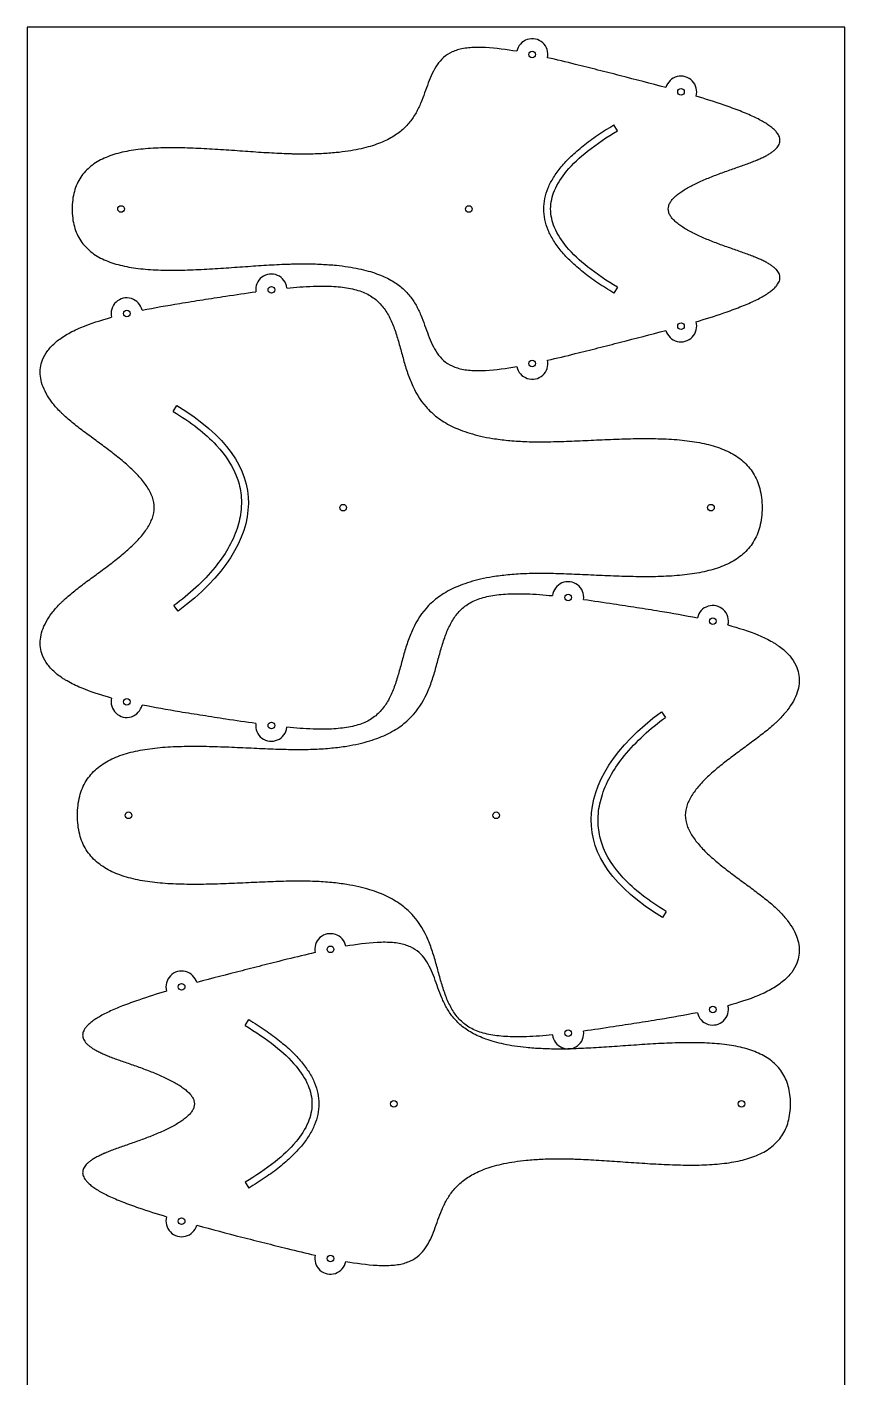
# Model space of a CAD drawing. Header units: inches. Extents: x 132 to 1257, y -131 to 658.
# Drawn here: x 406.9 to 466.9, y 559.1 to 658.2 of the extents above; entities that cross this region are included whole.
import ezdxf

# ---------------------------------------------------------------- set-up
doc = ezdxf.new("R2010")
doc.units = ezdxf.units.IN
doc.header["$MEASUREMENT"] = 0
doc.layers.add('Default', color=7, linetype='Continuous', true_color=0x000000)

msp = doc.modelspace()

# ---------------------------------------------------------------- linework, layer by layer
for p, q in [((450.258, 650.56), (449.997, 650.996)), ((450.258, 639.073), (449.997, 638.638)), ((417.673, 629.967), (417.936, 630.401)), ((418.028, 615.325), (417.727, 615.734)), ((453.478, 607.941), (453.779, 607.532)), ((453.833, 593.3), (453.57, 592.865)), ((422.947, 584.931), (423.208, 585.367)), ((422.947, 573.444), (423.208, 573.009))]:
    msp.add_line(p, q)
for centre in [(444.004, 656.152), (454.917, 653.41), (413.842, 644.817), (439.358, 644.817), (424.869, 638.894), (414.261, 637.148), (454.917, 636.223), (444.004, 633.481), (430.141, 622.914), (457.115, 622.914), (446.637, 616.332), (457.246, 614.586), (414.261, 608.681), (424.869, 606.934), (414.391, 600.352), (441.365, 600.352), (429.201, 590.523), (418.288, 587.781), (457.246, 586.119), (446.637, 584.373), (433.847, 579.188), (459.363, 579.188), (418.288, 570.594), (429.201, 567.852)]:
    msp.add_circle(centre, 0.243)
for centre, start, end in [((444.004, 656.152), 347.80874, 168.62341), ((454.917, 653.41), 343.83887, 164.47369), ((424.869, 638.894), 6.41056, 187.45588), ((414.261, 637.148), 12.22654, 193.47221), ((454.917, 636.223), 195.5263, 16.16203), ((444.004, 633.481), 191.38058, 12.19128), ((446.637, 616.332), 352.54409, 173.58882), ((457.246, 614.586), 346.52187, 167.77331), ((414.261, 608.681), 166.52187, 347.77331), ((424.869, 606.934), 172.54409, 353.58882), ((429.201, 590.523), 11.38058, 192.19128), ((418.288, 587.781), 15.5263, 196.16203), ((457.246, 586.119), 192.22654, 13.47221), ((446.637, 584.373), 186.41056, 7.45588), ((418.288, 570.594), 163.83887, 344.47369), ((429.201, 567.852), 167.80874, 348.62341)]:
    msp.add_arc(centre, 1.15, start, end)
for points, knots in [([(442.877, 656.379), (442.106, 656.497), (441.349, 656.61), (440.386, 656.661), (440.188, 656.667), (439.81, 656.665), (439.627, 656.659), (439.281, 656.631), (439.115, 656.611), (438.803, 656.556), (438.657, 656.522), (438.381, 656.437), (438.253, 656.388), (437.899, 656.223), (437.692, 656.087), (437.322, 655.76), (437.168, 655.58), (436.893, 655.184), (436.776, 654.97), (436.564, 654.526), (436.469, 654.291), (436.29, 653.817), (436.202, 653.569), (436.024, 653.081), (435.931, 652.835), (435.777, 652.47), (435.722, 652.349), (435.607, 652.109), (435.546, 651.991), (435.347, 651.637), (435.198, 651.411), (434.845, 650.971), (434.645, 650.766), (434.304, 650.476), (434.18, 650.382), (433.914, 650.198), (433.773, 650.11), (433.468, 649.939), (433.307, 649.858), (432.961, 649.702), (432.778, 649.629), (432.388, 649.489), (432.181, 649.424), (431.742, 649.301), (431.51, 649.246), (431.018, 649.142), (430.76, 649.096), (430.212, 649.013), (429.924, 648.977), (429.273, 648.912), (428.91, 648.886), (428.143, 648.849), (427.738, 648.839), (427.115, 648.837), (426.896, 648.839), (426.621, 648.843), (426.564, 648.845), (426.45, 648.847), (426.393, 648.849), (426.22, 648.853), (426.103, 648.857), (425.746, 648.87), (425.506, 648.881), (425.016, 648.905), (424.767, 648.919), (423.999, 648.966), (423.479, 649.001), (422.424, 649.075), (421.888, 649.113), (420.811, 649.185), (420.266, 649.219), (419.192, 649.271), (418.653, 649.292), (417.604, 649.308), (417.082, 649.306), (416.319, 649.277), (416.071, 649.263), (415.584, 649.226), (415.345, 649.203), (414.877, 649.146), (414.649, 649.113), (414.204, 649.033), (413.987, 648.988), (413.568, 648.883), (413.364, 648.824), (412.974, 648.692), (412.785, 648.619), (412.255, 648.38), (411.925, 648.188), (411.341, 647.721), (411.092, 647.456), (410.784, 646.994), (410.694, 646.831), (410.536, 646.483), (410.47, 646.299), (410.362, 645.91), (410.322, 645.704), (410.266, 645.271), (410.253, 645.044), (410.253, 644.817), (410.253, 644.59), (410.266, 644.362), (410.322, 643.929), (410.362, 643.724), (410.47, 643.334), (410.536, 643.15), (410.694, 642.802), (410.785, 642.639), (411.092, 642.178), (411.341, 641.913), (411.926, 641.446), (412.256, 641.254), (412.786, 641.014), (412.974, 640.941), (413.365, 640.809), (413.569, 640.75), (413.988, 640.646), (414.205, 640.6), (414.65, 640.521), (414.879, 640.487), (415.347, 640.43), (415.585, 640.407), (416.073, 640.371), (416.321, 640.357), (417.084, 640.328), (417.606, 640.325), (418.655, 640.342), (419.194, 640.362), (420.268, 640.415), (420.814, 640.449), (421.89, 640.521), (422.427, 640.559), (423.481, 640.633), (424.002, 640.668), (424.77, 640.715), (425.019, 640.729), (425.509, 640.753), (425.749, 640.764), (426.106, 640.777), (426.222, 640.78), (426.396, 640.785), (426.453, 640.787), (426.567, 640.789), (426.623, 640.79), (426.899, 640.795), (427.117, 640.797), (427.741, 640.795), (428.146, 640.785), (428.913, 640.747), (429.276, 640.721), (429.926, 640.656), (430.214, 640.621), (430.761, 640.538), (431.02, 640.491), (431.512, 640.388), (431.743, 640.332), (432.182, 640.209), (432.389, 640.145), (432.779, 640.005), (432.962, 639.932), (433.308, 639.776), (433.469, 639.695), (433.773, 639.524), (433.915, 639.436), (434.181, 639.251), (434.305, 639.157), (434.645, 638.868), (434.845, 638.662), (435.198, 638.222), (435.347, 637.997), (435.546, 637.643), (435.607, 637.524), (435.722, 637.285), (435.777, 637.164), (435.931, 636.799), (436.024, 636.553), (436.202, 636.065), (436.29, 635.817), (436.469, 635.344), (436.564, 635.108), (436.776, 634.664), (436.893, 634.451), (437.167, 634.054), (437.322, 633.874), (437.691, 633.547), (437.899, 633.412), (438.252, 633.246), (438.38, 633.197), (438.656, 633.112), (438.802, 633.078), (439.114, 633.023), (439.279, 633.003), (439.625, 632.975), (439.808, 632.969), (440.186, 632.967), (440.384, 632.972), (441.347, 633.024), (442.105, 633.137), (442.877, 633.255)], [21.337342, 21.337342, 21.337342, 21.337342, 25.86095, 25.86095, 27.024377, 27.024377, 28.094974, 28.094974, 29.071677, 29.071677, 29.962213, 29.962213, 30.77301, 30.77301, 32.260053, 32.260053, 33.67371, 33.67371, 35.104563, 35.104563, 36.584308, 36.584308, 38.101893, 38.101893, 39.660469, 39.660469, 40.445242, 40.445242, 41.234722, 41.234722, 42.850267, 42.850267, 44.567839, 44.567839, 45.49247, 45.49247, 46.482904, 46.482904, 47.555118, 47.555118, 48.725326, 48.725326, 50.009599, 50.009599, 51.423651, 51.423651, 52.982756, 52.982756, 54.701765, 54.701765, 56.853028, 56.853028, 59.247783, 59.247783, 60.543482, 60.543482, 60.877972, 60.877972, 61.21672, 61.21672, 61.9065, 61.9065, 63.331446, 63.331446, 64.809526, 64.809526, 67.885859, 67.885859, 71.069526, 71.069526, 74.272082, 74.272082, 77.43257, 77.43257, 80.482127, 80.482127, 81.952401, 81.952401, 83.373619, 83.373619, 84.740774, 84.740774, 86.047994, 86.047994, 87.296706, 87.296706, 88.48906, 88.48906, 90.733312, 90.733312, 92.896068, 92.896068, 93.993834, 93.993834, 95.14388, 95.14388, 96.374531, 96.374531, 97.712362, 97.712362, 97.712362, 99.050467, 99.050467, 100.281358, 100.281358, 101.431623, 101.431623, 102.529603, 102.529603, 104.692825, 104.692825, 106.937636, 106.937636, 108.130316, 108.130316, 109.379379, 109.379379, 110.686972, 110.686972, 112.054519, 112.054519, 113.47614, 113.47614, 114.946824, 114.946824, 117.997195, 117.997195, 121.158457, 121.158457, 124.361708, 124.361708, 127.545952, 127.545952, 130.622693, 130.622693, 132.10091, 132.10091, 133.525942, 133.525942, 134.215743, 134.215743, 134.554496, 134.554496, 134.888989, 134.888989, 136.184688, 136.184688, 138.579402, 138.579402, 140.730583, 140.730583, 142.448899, 142.448899, 144.007406, 144.007406, 145.420946, 145.420946, 146.704787, 146.704787, 147.874633, 147.874633, 148.946548, 148.946548, 149.936736, 149.936736, 150.861164, 150.861164, 152.578417, 152.578417, 154.193708, 154.193708, 154.983071, 154.983071, 155.76773, 155.76773, 157.32608, 157.32608, 158.843463, 158.843463, 160.323025, 160.323025, 161.753704, 161.753704, 163.167132, 163.167132, 164.653774, 164.653774, 165.464259, 165.464259, 166.354393, 166.354393, 167.330644, 167.330644, 168.400752, 168.400752, 169.563666, 169.563666, 174.092066, 174.092066, 174.092066, 174.092066]), ([(453.809, 653.718), (452.706, 654.019), (451.599, 654.304), (450.213, 654.657), (449.935, 654.728), (449.38, 654.869), (449.102, 654.939), (448.273, 655.149), (447.722, 655.288), (446.491, 655.592), (445.806, 655.756), (445.127, 655.91)], [-0.823595, -0.823595, -0.823595, -0.823595, 5.925481, 5.925481, 7.617573, 7.617573, 9.309877, 9.309877, 12.665867, 12.665867, 16.79159, 16.79159, 16.79159, 16.79159]), ([(456.021, 636.543), (456.707, 636.751), (457.39, 636.965), (458.271, 637.268), (458.474, 637.34), (458.866, 637.484), (459.055, 637.556), (459.42, 637.699), (459.594, 637.77), (459.928, 637.912), (460.087, 637.983), (460.388, 638.125), (460.531, 638.195), (460.797, 638.336), (460.922, 638.406), (461.153, 638.545), (461.26, 638.615), (461.456, 638.753), (461.546, 638.821), (461.706, 638.957), (461.779, 639.025), (461.904, 639.159), (461.959, 639.225), (462.041, 639.346), (462.073, 639.4), (462.123, 639.507), (462.142, 639.559), (462.182, 639.716), (462.185, 639.819), (462.153, 639.976), (462.136, 640.026), (462.091, 640.128), (462.062, 640.178), (461.994, 640.278), (461.953, 640.327), (461.862, 640.426), (461.809, 640.475), (461.694, 640.572), (461.63, 640.621), (461.491, 640.718), (461.415, 640.766), (461.253, 640.863), (461.165, 640.911), (460.979, 641.007), (460.88, 641.055), (460.727, 641.126), (460.673, 641.15), (460.591, 641.185), (460.563, 641.197), (460.506, 641.221), (460.477, 641.233), (460.327, 641.295), (460.205, 641.343), (459.952, 641.44), (459.82, 641.488), (459.55, 641.586), (459.411, 641.636), (459.127, 641.736), (458.982, 641.787), (458.688, 641.89), (458.54, 641.943), (458.088, 642.103), (457.786, 642.212), (457.188, 642.44), (456.889, 642.558), (456.455, 642.744), (456.314, 642.807), (456.039, 642.934), (455.905, 642.999), (455.646, 643.131), (455.52, 643.198), (455.281, 643.334), (455.166, 643.403), (454.95, 643.543), (454.847, 643.614), (454.658, 643.758), (454.569, 643.831), (454.411, 643.977), (454.338, 644.052), (454.214, 644.202), (454.159, 644.277), (454.072, 644.43), (454.037, 644.506), (453.991, 644.662), (453.979, 644.738), (453.979, 644.895), (453.991, 644.972), (454.037, 645.127), (454.072, 645.204), (454.159, 645.356), (454.213, 645.432), (454.338, 645.582), (454.411, 645.656), (454.569, 645.803), (454.658, 645.876), (454.847, 646.019), (454.949, 646.09), (455.165, 646.23), (455.28, 646.299), (455.52, 646.436), (455.645, 646.502), (455.904, 646.634), (456.038, 646.699), (456.313, 646.827), (456.454, 646.889), (456.888, 647.075), (457.186, 647.194), (457.784, 647.421), (458.086, 647.53), (458.538, 647.691), (458.686, 647.743), (458.98, 647.846), (459.125, 647.897), (459.409, 647.997), (459.548, 648.047), (459.818, 648.145), (459.95, 648.193), (460.203, 648.29), (460.325, 648.338), (460.475, 648.399), (460.504, 648.411), (460.547, 648.43), (460.561, 648.436), (460.589, 648.448), (460.603, 648.454), (460.671, 648.483), (460.725, 648.507), (460.878, 648.578), (460.977, 648.625), (461.164, 648.722), (461.251, 648.77), (461.414, 648.866), (461.489, 648.914), (461.628, 649.012), (461.692, 649.06), (461.808, 649.158), (461.86, 649.207), (461.952, 649.306), (461.993, 649.355), (462.062, 649.455), (462.091, 649.505), (462.136, 649.606), (462.152, 649.657), (462.185, 649.813), (462.182, 649.916), (462.143, 650.073), (462.123, 650.126), (462.074, 650.232), (462.042, 650.286), (461.96, 650.407), (461.905, 650.474), (461.78, 650.608), (461.708, 650.675), (461.548, 650.811), (461.458, 650.88), (461.263, 651.017), (461.155, 651.087), (460.925, 651.226), (460.8, 651.296), (460.534, 651.437), (460.392, 651.508), (460.091, 651.649), (459.932, 651.72), (459.598, 651.862), (459.423, 651.934), (459.059, 652.077), (458.87, 652.148), (458.478, 652.292), (458.275, 652.364), (457.393, 652.668), (456.709, 652.883), (456.021, 653.09)], [-72.816026, -72.816026, -72.816026, -72.816026, -68.589873, -68.589873, -67.318559, -67.318559, -66.122832, -66.122832, -65.008373, -65.008373, -63.980459, -63.980459, -63.043719, -63.043719, -62.201904, -62.201904, -61.451838, -61.451838, -60.790377, -60.790377, -60.212575, -60.212575, -59.710607, -59.710607, -59.34825, -59.34825, -59.018837, -59.018837, -58.399227, -58.399227, -58.086655, -58.086655, -57.74977, -57.74977, -57.37673, -57.37673, -56.958624, -56.958624, -56.489084, -56.489084, -55.962098, -55.962098, -55.376278, -55.376278, -54.729328, -54.729328, -54.382478, -54.382478, -54.203118, -54.203118, -54.019795, -54.019795, -53.249094, -53.249094, -52.425275, -52.425275, -51.557418, -51.557418, -50.654943, -50.654943, -49.727457, -49.727457, -47.836157, -47.836157, -45.968244, -45.968244, -45.060568, -45.060568, -44.184895, -44.184895, -43.349856, -43.349856, -42.56342, -42.56342, -41.835174, -41.835174, -41.168427, -41.168427, -40.565886, -40.565886, -40.025571, -40.025571, -39.537699, -39.537699, -39.081218, -39.081218, -38.624883, -38.624883, -38.137186, -38.137186, -37.597086, -37.597086, -36.994805, -36.994805, -36.328357, -36.328357, -35.600442, -35.600442, -34.814361, -34.814361, -33.979691, -33.979691, -33.104393, -33.104393, -32.197087, -32.197087, -30.329859, -30.329859, -28.439111, -28.439111, -27.511829, -27.511829, -26.609496, -26.609496, -25.741712, -25.741712, -24.91789, -24.91789, -24.147102, -24.147102, -23.963744, -23.963744, -23.873548, -23.873548, -23.784347, -23.784347, -23.437413, -23.437413, -22.790272, -22.790272, -22.204236, -22.204236, -21.677015, -21.677015, -21.207228, -21.207228, -20.788883, -20.788883, -20.415634, -20.415634, -20.078601, -20.078601, -19.765978, -19.765978, -19.146676, -19.146676, -18.817645, -18.817645, -18.4558, -18.4558, -17.954371, -17.954371, -17.377174, -17.377174, -16.71635, -16.71635, -15.966935, -15.966935, -15.125773, -15.125773, -14.18967, -14.18967, -13.162347, -13.162347, -12.048425, -12.048425, -10.853183, -10.853183, -9.582298, -9.582298, -5.347406, -5.347406, -5.347406, -5.347406]), ([(450.258, 639.073), (449.496, 639.531), (448.164, 640.42), (446.57, 641.886), (445.591, 643.336), (445.248, 644.817), (445.591, 646.298), (446.57, 647.748), (448.164, 649.214), (449.496, 650.103), (450.258, 650.56)], [0, 0, 0, 0, 1.049184, 1.888498, 2.547012, 3.094922, 3.642833, 4.301347, 5.14066, 6.189845, 6.189845, 6.189845, 6.189845]), ([(426.011, 639.022), (426.65, 639.083), (427.287, 639.133), (428.159, 639.161), (428.391, 639.165), (428.845, 639.163), (429.066, 639.158), (429.503, 639.136), (429.72, 639.12), (430.137, 639.075), (430.339, 639.047), (430.726, 638.977), (430.912, 638.935), (431.265, 638.837), (431.434, 638.782), (431.753, 638.654), (431.901, 638.584), (432.183, 638.424), (432.314, 638.337), (432.68, 638.055), (432.891, 637.84), (433.263, 637.357), (433.421, 637.094), (433.698, 636.538), (433.818, 636.241), (434.033, 635.633), (434.13, 635.313), (434.313, 634.672), (434.403, 634.339), (434.584, 633.682), (434.679, 633.352), (434.836, 632.862), (434.892, 632.7), (435.009, 632.378), (435.072, 632.219), (435.412, 631.42), (435.753, 630.831), (436.462, 630.025), (436.733, 629.774), (437.188, 629.427), (437.353, 629.315), (437.705, 629.097), (437.892, 628.994), (438.29, 628.796), (438.502, 628.704), (438.949, 628.528), (439.186, 628.446), (439.687, 628.294), (439.952, 628.224), (440.51, 628.097), (440.804, 628.04), (441.467, 627.933), (441.838, 627.886), (442.62, 627.809), (443.033, 627.782), (443.669, 627.755), (443.892, 627.749), (444.173, 627.745), (444.231, 627.744), (444.347, 627.743), (444.405, 627.742), (444.582, 627.741), (444.701, 627.742), (445.065, 627.744), (445.31, 627.748), (445.809, 627.759), (446.064, 627.767), (446.579, 627.785), (446.841, 627.795), (447.37, 627.817), (447.638, 627.829), (448.453, 627.866), (449, 627.892), (450.099, 627.938), (450.652, 627.958), (451.749, 627.982), (452.298, 627.987), (453.369, 627.972), (453.9, 627.953), (454.678, 627.896), (454.931, 627.874), (455.428, 627.818), (455.671, 627.785), (456.148, 627.709), (456.381, 627.665), (456.835, 627.565), (457.056, 627.509), (457.484, 627.383), (457.691, 627.313), (458.09, 627.158), (458.282, 627.073), (458.825, 626.798), (459.16, 626.582), (459.757, 626.063), (460.01, 625.771), (460.322, 625.269), (460.414, 625.092), (460.575, 624.714), (460.642, 624.515), (460.753, 624.093), (460.794, 623.871), (460.85, 623.404), (460.863, 623.159), (460.863, 622.914), (460.863, 622.669), (460.85, 622.424), (460.794, 621.957), (460.753, 621.735), (460.642, 621.313), (460.575, 621.114), (460.414, 620.736), (460.322, 620.559), (460.009, 620.057), (459.756, 619.765), (459.16, 619.246), (458.824, 619.03), (458.282, 618.755), (458.089, 618.67), (457.691, 618.515), (457.483, 618.445), (457.055, 618.319), (456.834, 618.263), (456.38, 618.163), (456.147, 618.119), (455.67, 618.043), (455.426, 618.01), (454.929, 617.954), (454.677, 617.932), (453.898, 617.875), (453.367, 617.856), (452.296, 617.841), (451.747, 617.846), (450.649, 617.871), (450.097, 617.891), (448.997, 617.936), (448.45, 617.962), (447.635, 617.999), (447.368, 618.011), (446.838, 618.034), (446.577, 618.044), (446.061, 618.062), (445.807, 618.069), (445.307, 618.081), (445.062, 618.084), (444.698, 618.087), (444.579, 618.087), (444.402, 618.086), (444.344, 618.086), (444.228, 618.084), (444.17, 618.084), (443.89, 618.079), (443.666, 618.073), (443.03, 618.046), (442.617, 618.019), (441.835, 617.942), (441.464, 617.895), (440.802, 617.787), (440.508, 617.731), (439.95, 617.603), (439.685, 617.534), (439.185, 617.381), (438.948, 617.3), (438.5, 617.124), (438.289, 617.031), (437.891, 616.834), (437.705, 616.731), (437.352, 616.513), (437.188, 616.4), (436.732, 616.053), (436.462, 615.803), (435.752, 614.997), (435.411, 614.408), (435.071, 613.61), (435.009, 613.451), (434.892, 613.129), (434.836, 612.966), (434.679, 612.476), (434.584, 612.146), (434.403, 611.49), (434.313, 611.157), (434.13, 610.516), (434.033, 610.196), (433.818, 609.588), (433.699, 609.291), (433.421, 608.735), (433.264, 608.472), (432.892, 607.989), (432.681, 607.774), (432.315, 607.492), (432.184, 607.405), (431.903, 607.245), (431.754, 607.175), (431.436, 607.047), (431.267, 606.991), (430.914, 606.893), (430.728, 606.852), (430.341, 606.782), (430.139, 606.753), (429.722, 606.708), (429.506, 606.692), (429.069, 606.67), (428.848, 606.665), (428.394, 606.663), (428.162, 606.667), (427.29, 606.695), (426.651, 606.745), (426.011, 606.806)], [20.470084, 20.470084, 20.470084, 20.470084, 23.875008, 23.875008, 25.112976, 25.112976, 26.290649, 26.290649, 27.442927, 27.442927, 28.523872, 28.523872, 29.533369, 29.533369, 30.474449, 30.474449, 31.359844, 31.359844, 32.195861, 32.195861, 33.816384, 33.816384, 35.443695, 35.443695, 37.134021, 37.134021, 38.893504, 38.893504, 40.698082, 40.698082, 42.534906, 42.534906, 43.452073, 43.452073, 44.366451, 44.366451, 48.090627, 48.090627, 50.066093, 50.066093, 51.129469, 51.129469, 52.265869, 52.265869, 53.489951, 53.489951, 54.819638, 54.819638, 56.271103, 56.271103, 57.860073, 57.860073, 59.840212, 59.840212, 62.036698, 62.036698, 63.223333, 63.223333, 63.529501, 63.529501, 63.839511, 63.839511, 64.470639, 64.470639, 65.774014, 65.774014, 67.125597, 67.125597, 68.517367, 68.517367, 69.941134, 69.941134, 72.851485, 72.851485, 75.790446, 75.790446, 78.682954, 78.682954, 81.477479, 81.477479, 82.826869, 82.826869, 84.133532, 84.133532, 85.393432, 85.393432, 86.601896, 86.601896, 87.760868, 87.760868, 88.873064, 88.873064, 90.98766, 90.98766, 93.053425, 93.053425, 94.111386, 94.111386, 95.223549, 95.223549, 96.415698, 96.415698, 97.712362, 97.712362, 97.712362, 99.008942, 99.008942, 100.201003, 100.201003, 101.313076, 101.313076, 102.370956, 102.370956, 104.436599, 104.436599, 106.551137, 106.551137, 107.663329, 107.663329, 108.822307, 108.822307, 110.030783, 110.030783, 111.290698, 111.290698, 112.597374, 112.597374, 113.946772, 113.946772, 116.741282, 116.741282, 119.633716, 119.633716, 122.57252, 122.57252, 125.482613, 125.482613, 126.906206, 126.906206, 128.297771, 128.297771, 129.649118, 129.649118, 130.95222, 130.95222, 131.583198, 131.583198, 131.893131, 131.893131, 132.199218, 132.199218, 133.385538, 133.385538, 135.581408, 135.581408, 137.560957, 137.560957, 139.148884, 139.148884, 140.599431, 140.599431, 141.928313, 141.928313, 143.151691, 143.151691, 144.287472, 144.287472, 145.350301, 145.350301, 147.324835, 147.324835, 151.04739, 151.04739, 151.961384, 151.961384, 152.878166, 152.878166, 154.714221, 154.714221, 156.518068, 156.518068, 158.276856, 158.276856, 159.966539, 159.966539, 161.593214, 161.593214, 163.213001, 163.213001, 164.048567, 164.048567, 164.933463, 164.933463, 165.873934, 165.873934, 166.882762, 166.882762, 167.962988, 167.962988, 169.114509, 169.114509, 170.291528, 170.291528, 171.528833, 171.528833, 174.938648, 174.938648, 174.938648, 174.938648]), ([(415.384, 637.391), (416.302, 637.577), (417.223, 637.739), (418.708, 637.984), (419.27, 638.072), (420.115, 638.204), (420.398, 638.247), (420.965, 638.334), (421.248, 638.378), (422.263, 638.533), (422.996, 638.643), (423.729, 638.745)], [274.979418, 274.979418, 274.979418, 274.979418, 279.962579, 279.962579, 282.991769, 282.991769, 284.518154, 284.518154, 286.044737, 286.044737, 289.987569, 289.987569, 289.987569, 289.987569]), ([(413.143, 608.948), (412.375, 609.171), (411.628, 609.401), (410.726, 609.779), (410.547, 609.858), (410.207, 610.024), (410.044, 610.11), (409.81, 610.245), (409.735, 610.29), (409.626, 610.359), (409.59, 610.382), (409.52, 610.428), (409.485, 610.452), (409.32, 610.566), (409.192, 610.663), (408.956, 610.863), (408.847, 610.966), (408.647, 611.176), (408.556, 611.283), (408.315, 611.604), (408.184, 611.831), (407.938, 612.458), (407.886, 612.859), (407.951, 613.482), (407.998, 613.691), (408.138, 614.116), (408.234, 614.329), (408.47, 614.76), (408.614, 614.977), (408.856, 615.294), (408.945, 615.403), (409.134, 615.622), (409.235, 615.731), (409.394, 615.892), (409.449, 615.947), (409.533, 616.028), (409.561, 616.056), (409.619, 616.111), (409.648, 616.138), (409.8, 616.277), (409.924, 616.386), (410.183, 616.605), (410.317, 616.715), (410.593, 616.935), (410.735, 617.045), (411.025, 617.266), (411.172, 617.377), (411.472, 617.6), (411.624, 617.712), (412.084, 618.051), (412.393, 618.277), (413.004, 618.734), (413.309, 618.967), (413.891, 619.434), (414.175, 619.673), (414.576, 620.038), (414.704, 620.159), (414.949, 620.403), (415.066, 620.525), (415.287, 620.771), (415.391, 620.894), (415.584, 621.143), (415.674, 621.268), (415.837, 621.518), (415.91, 621.644), (416.037, 621.896), (416.093, 622.022), (416.224, 622.398), (416.275, 622.653), (416.275, 623.176), (416.224, 623.431), (416.093, 623.806), (416.038, 623.932), (415.91, 624.184), (415.837, 624.31), (415.675, 624.56), (415.585, 624.685), (415.391, 624.933), (415.287, 625.056), (415.066, 625.303), (414.95, 625.425), (414.705, 625.668), (414.577, 625.789), (414.176, 626.154), (413.892, 626.393), (413.31, 626.86), (413.005, 627.093), (412.395, 627.55), (412.086, 627.776), (411.626, 628.115), (411.474, 628.227), (411.175, 628.45), (411.027, 628.56), (410.737, 628.782), (410.595, 628.892), (410.319, 629.112), (410.185, 629.221), (409.927, 629.44), (409.802, 629.549), (409.651, 629.688), (409.621, 629.716), (409.563, 629.77), (409.535, 629.798), (409.451, 629.879), (409.396, 629.934), (409.237, 630.096), (409.136, 630.205), (408.946, 630.423), (408.857, 630.532), (408.615, 630.849), (408.471, 631.066), (408.235, 631.497), (408.139, 631.71), (407.999, 632.135), (407.951, 632.344), (407.886, 632.967), (407.938, 633.367), (408.183, 633.995), (408.313, 634.221), (408.554, 634.543), (408.645, 634.65), (408.845, 634.86), (408.954, 634.963), (409.189, 635.163), (409.317, 635.26), (409.589, 635.449), (409.733, 635.539), (410.041, 635.716), (410.203, 635.802), (410.544, 635.968), (410.722, 636.048), (411.625, 636.427), (412.374, 636.657), (413.143, 636.88)], [198.121418, 198.121418, 198.121418, 198.121418, 202.286727, 202.286727, 203.327809, 203.327809, 204.302111, 204.302111, 204.765866, 204.765866, 204.991718, 204.991718, 205.213663, 205.213663, 206.063558, 206.063558, 206.858351, 206.858351, 207.605351, 207.605351, 208.99399, 208.99399, 211.179676, 211.179676, 212.31818, 212.31818, 213.55816, 213.55816, 214.935147, 214.935147, 215.68524, 215.68524, 216.478522, 216.478522, 216.89182, 216.89182, 217.102761, 217.102761, 217.316598, 217.316598, 218.199979, 218.199979, 219.12368, 219.12368, 220.081668, 220.081668, 221.067187, 221.067187, 222.073012, 222.073012, 224.115392, 224.115392, 226.140432, 226.140432, 228.093761, 228.093761, 229.031971, 229.031971, 229.933902, 229.933902, 230.795226, 230.795226, 231.61095, 231.61095, 232.383043, 232.383043, 233.114848, 233.114848, 234.498228, 234.498228, 235.881156, 235.881156, 236.612701, 236.612701, 237.384503, 237.384503, 238.199907, 238.199907, 239.060885, 239.060885, 239.962451, 239.962451, 240.900284, 240.900284, 242.852861, 242.852861, 244.877191, 244.877191, 246.918965, 246.918965, 247.924546, 247.924546, 248.909868, 248.909868, 249.867711, 249.867711, 250.791322, 250.791322, 251.674671, 251.674671, 251.888509, 251.888509, 252.099453, 252.099453, 252.512761, 252.512761, 253.306074, 253.306074, 254.056209, 254.056209, 255.4333, 255.4333, 256.673355, 256.673355, 257.811834, 257.811834, 259.996799, 259.996799, 261.385103, 261.385103, 262.13182, 262.13182, 262.92628, 262.92628, 263.7758, 263.7758, 264.688224, 264.688224, 265.66237, 265.66237, 266.703334, 266.703334, 270.876937, 270.876937, 270.876937, 270.876937]), ([(445.127, 633.724), (445.805, 633.877), (446.488, 634.041), (447.717, 634.345), (448.269, 634.483), (449.097, 634.693), (449.375, 634.764), (449.931, 634.905), (450.209, 634.975), (451.596, 635.329), (452.704, 635.615), (453.809, 635.916)], [178.638265, 178.638265, 178.638265, 178.638265, 182.755607, 182.755607, 186.111239, 186.111239, 187.803421, 187.803421, 189.49543, 189.49543, 196.254512, 196.254512, 196.254512, 196.254512]), ([(417.673, 629.967), (418.291, 629.592), (419.405, 628.839), (421.155, 627.283), (422.344, 625.538), (422.689, 623.804), (422.669, 622.597), (422.264, 620.761), (420.702, 618.212), (418.84, 616.555), (417.727, 615.734)], [0, 0, 0, 0, 0.852762, 1.582994, 2.767677, 3.290581, 3.641141, 4.195884, 5.485909, 7.119312, 7.119312, 7.119312, 7.119312]), ([(445.495, 584.244), (444.856, 584.183), (444.219, 584.134), (443.347, 584.105), (443.115, 584.101), (442.661, 584.103), (442.44, 584.108), (442.003, 584.13), (441.786, 584.146), (441.369, 584.191), (441.167, 584.219), (440.781, 584.29), (440.594, 584.331), (440.241, 584.429), (440.072, 584.485), (439.753, 584.612), (439.605, 584.683), (439.323, 584.843), (439.192, 584.929), (438.826, 585.211), (438.615, 585.427), (438.243, 585.91), (438.085, 586.172), (437.808, 586.728), (437.688, 587.025), (437.473, 587.634), (437.376, 587.954), (437.193, 588.595), (437.104, 588.928), (436.922, 589.584), (436.828, 589.914), (436.67, 590.405), (436.615, 590.567), (436.497, 590.889), (436.435, 591.048), (436.095, 591.846), (435.754, 592.435), (435.044, 593.242), (434.773, 593.492), (434.318, 593.839), (434.153, 593.952), (433.801, 594.17), (433.614, 594.272), (433.216, 594.47), (433.005, 594.563), (432.557, 594.739), (432.32, 594.82), (431.819, 594.973), (431.554, 595.042), (430.996, 595.17), (430.702, 595.226), (430.039, 595.334), (429.668, 595.381), (428.886, 595.457), (428.473, 595.485), (427.837, 595.511), (427.614, 595.517), (427.333, 595.522), (427.275, 595.523), (427.159, 595.524), (427.101, 595.524), (426.924, 595.525), (426.805, 595.525), (426.441, 595.523), (426.196, 595.519), (425.697, 595.507), (425.443, 595.5), (424.927, 595.482), (424.665, 595.472), (424.136, 595.449), (423.868, 595.437), (423.054, 595.4), (422.507, 595.374), (421.407, 595.329), (420.854, 595.309), (419.757, 595.284), (419.208, 595.279), (418.138, 595.294), (417.606, 595.314), (416.828, 595.37), (416.575, 595.393), (416.078, 595.448), (415.835, 595.481), (415.358, 595.558), (415.125, 595.601), (414.671, 595.702), (414.45, 595.758), (414.022, 595.884), (413.815, 595.954), (413.416, 596.109), (413.224, 596.193), (412.681, 596.468), (412.346, 596.685), (411.749, 597.203), (411.497, 597.496), (411.184, 597.997), (411.092, 598.175), (410.931, 598.552), (410.864, 598.752), (410.753, 599.173), (410.713, 599.395), (410.656, 599.862), (410.643, 600.107), (410.643, 600.352), (410.643, 600.597), (410.656, 600.843), (410.713, 601.31), (410.753, 601.532), (410.864, 601.953), (410.931, 602.152), (411.092, 602.53), (411.184, 602.708), (411.497, 603.209), (411.75, 603.502), (412.346, 604.02), (412.682, 604.237), (413.224, 604.512), (413.417, 604.596), (413.816, 604.751), (414.023, 604.821), (414.451, 604.947), (414.672, 605.003), (415.126, 605.104), (415.359, 605.147), (415.836, 605.224), (416.08, 605.256), (416.577, 605.312), (416.83, 605.335), (417.608, 605.391), (418.139, 605.41), (419.21, 605.425), (419.76, 605.42), (420.857, 605.396), (421.409, 605.376), (422.509, 605.33), (423.056, 605.304), (423.871, 605.267), (424.139, 605.255), (424.668, 605.233), (424.929, 605.223), (425.445, 605.205), (425.7, 605.197), (426.199, 605.186), (426.444, 605.182), (426.808, 605.18), (426.927, 605.18), (427.104, 605.18), (427.162, 605.181), (427.278, 605.182), (427.336, 605.183), (427.617, 605.187), (427.84, 605.194), (428.476, 605.22), (428.889, 605.248), (429.671, 605.324), (430.042, 605.371), (430.705, 605.479), (430.999, 605.536), (431.556, 605.663), (431.821, 605.733), (432.322, 605.885), (432.559, 605.967), (433.006, 606.142), (433.217, 606.235), (433.615, 606.433), (433.802, 606.536), (434.154, 606.753), (434.318, 606.866), (434.774, 607.213), (435.044, 607.463), (435.754, 608.27), (436.095, 608.859), (436.435, 609.657), (436.497, 609.816), (436.615, 610.138), (436.67, 610.3), (436.828, 610.79), (436.922, 611.12), (437.103, 611.776), (437.193, 612.11), (437.376, 612.75), (437.473, 613.07), (437.688, 613.679), (437.807, 613.976), (438.085, 614.532), (438.242, 614.794), (438.615, 615.277), (438.825, 615.493), (439.191, 615.775), (439.322, 615.861), (439.603, 616.021), (439.752, 616.092), (440.07, 616.219), (440.239, 616.275), (440.592, 616.373), (440.779, 616.414), (441.165, 616.485), (441.367, 616.513), (441.784, 616.558), (442.001, 616.575), (442.437, 616.596), (442.658, 616.602), (443.112, 616.603), (443.344, 616.6), (444.217, 616.571), (444.855, 616.522), (445.495, 616.46)], [20.470084, 20.470084, 20.470084, 20.470084, 23.875008, 23.875008, 25.112976, 25.112976, 26.290649, 26.290649, 27.442927, 27.442927, 28.523872, 28.523872, 29.533369, 29.533369, 30.474449, 30.474449, 31.359844, 31.359844, 32.195861, 32.195861, 33.816384, 33.816384, 35.443695, 35.443695, 37.134021, 37.134021, 38.893504, 38.893504, 40.698082, 40.698082, 42.534906, 42.534906, 43.452073, 43.452073, 44.366451, 44.366451, 48.090627, 48.090627, 50.066093, 50.066093, 51.129469, 51.129469, 52.265869, 52.265869, 53.489951, 53.489951, 54.819638, 54.819638, 56.271103, 56.271103, 57.860073, 57.860073, 59.840212, 59.840212, 62.036698, 62.036698, 63.223333, 63.223333, 63.529501, 63.529501, 63.839511, 63.839511, 64.470639, 64.470639, 65.774014, 65.774014, 67.125597, 67.125597, 68.517367, 68.517367, 69.941134, 69.941134, 72.851485, 72.851485, 75.790446, 75.790446, 78.682954, 78.682954, 81.477479, 81.477479, 82.826869, 82.826869, 84.133532, 84.133532, 85.393432, 85.393432, 86.601896, 86.601896, 87.760868, 87.760868, 88.873064, 88.873064, 90.98766, 90.98766, 93.053425, 93.053425, 94.111386, 94.111386, 95.223549, 95.223549, 96.415698, 96.415698, 97.712362, 97.712362, 97.712362, 99.008942, 99.008942, 100.201003, 100.201003, 101.313076, 101.313076, 102.370956, 102.370956, 104.436599, 104.436599, 106.551137, 106.551137, 107.663329, 107.663329, 108.822307, 108.822307, 110.030783, 110.030783, 111.290698, 111.290698, 112.597374, 112.597374, 113.946772, 113.946772, 116.741282, 116.741282, 119.633716, 119.633716, 122.57252, 122.57252, 125.482613, 125.482613, 126.906206, 126.906206, 128.297771, 128.297771, 129.649118, 129.649118, 130.95222, 130.95222, 131.583198, 131.583198, 131.893131, 131.893131, 132.199218, 132.199218, 133.385538, 133.385538, 135.581408, 135.581408, 137.560957, 137.560957, 139.148884, 139.148884, 140.599431, 140.599431, 141.928313, 141.928313, 143.151691, 143.151691, 144.287472, 144.287472, 145.350301, 145.350301, 147.324835, 147.324835, 151.04739, 151.04739, 151.961384, 151.961384, 152.878166, 152.878166, 154.714221, 154.714221, 156.518068, 156.518068, 158.276856, 158.276856, 159.966539, 159.966539, 161.593214, 161.593214, 163.213001, 163.213001, 164.048567, 164.048567, 164.933463, 164.933463, 165.873934, 165.873934, 166.882762, 166.882762, 167.962988, 167.962988, 169.114509, 169.114509, 170.291528, 170.291528, 171.528833, 171.528833, 174.938648, 174.938648, 174.938648, 174.938648]), ([(447.777, 616.183), (448.509, 616.082), (449.24, 615.972), (450.253, 615.817), (450.537, 615.773), (451.103, 615.686), (451.386, 615.643), (452.232, 615.511), (452.793, 615.423), (454.28, 615.178), (455.203, 615.016), (456.122, 614.829)], [179.014965, 179.014965, 179.014965, 179.014965, 182.948712, 182.948712, 184.474776, 184.474776, 186.000676, 186.000676, 189.029001, 189.029001, 194.020012, 194.020012, 194.020012, 194.020012]), ([(458.363, 614.318), (459.131, 614.095), (459.878, 613.866), (460.78, 613.488), (460.959, 613.408), (461.299, 613.242), (461.462, 613.157), (461.696, 613.022), (461.771, 612.977), (461.881, 612.908), (461.916, 612.885), (461.986, 612.838), (462.021, 612.815), (462.186, 612.7), (462.314, 612.603), (462.55, 612.403), (462.659, 612.301), (462.859, 612.091), (462.95, 611.984), (463.191, 611.662), (463.322, 611.436), (463.568, 610.808), (463.62, 610.408), (463.555, 609.785), (463.508, 609.576), (463.368, 609.151), (463.272, 608.937), (463.036, 608.506), (462.892, 608.29), (462.651, 607.972), (462.562, 607.863), (462.372, 607.645), (462.271, 607.536), (462.113, 607.374), (462.058, 607.319), (461.974, 607.238), (461.945, 607.211), (461.887, 607.156), (461.858, 607.129), (461.706, 606.989), (461.582, 606.88), (461.323, 606.661), (461.189, 606.552), (460.913, 606.332), (460.771, 606.222), (460.481, 606), (460.334, 605.889), (460.034, 605.666), (459.882, 605.554), (459.422, 605.216), (459.113, 604.989), (458.502, 604.532), (458.198, 604.299), (457.615, 603.832), (457.331, 603.593), (456.93, 603.228), (456.802, 603.107), (456.557, 602.864), (456.44, 602.741), (456.219, 602.495), (456.115, 602.372), (455.922, 602.124), (455.832, 601.999), (455.67, 601.749), (455.596, 601.623), (455.469, 601.371), (455.414, 601.244), (455.282, 600.869), (455.231, 600.614), (455.231, 600.091), (455.282, 599.836), (455.413, 599.461), (455.468, 599.334), (455.596, 599.082), (455.669, 598.956), (455.831, 598.706), (455.921, 598.581), (456.115, 598.333), (456.219, 598.21), (456.44, 597.964), (456.557, 597.842), (456.801, 597.598), (456.929, 597.478), (457.33, 597.112), (457.614, 596.874), (458.196, 596.407), (458.501, 596.174), (459.111, 595.717), (459.42, 595.49), (459.88, 595.152), (460.032, 595.04), (460.332, 594.817), (460.479, 594.706), (460.769, 594.485), (460.911, 594.375), (461.187, 594.155), (461.321, 594.045), (461.58, 593.826), (461.704, 593.717), (461.856, 593.578), (461.885, 593.551), (461.943, 593.496), (461.971, 593.469), (462.056, 593.387), (462.111, 593.333), (462.269, 593.171), (462.37, 593.062), (462.56, 592.843), (462.649, 592.735), (462.891, 592.417), (463.035, 592.201), (463.271, 591.77), (463.367, 591.556), (463.507, 591.131), (463.555, 590.922), (463.62, 590.3), (463.568, 589.9), (463.323, 589.272), (463.193, 589.045), (462.953, 588.723), (462.861, 588.616), (462.662, 588.406), (462.552, 588.304), (462.317, 588.104), (462.189, 588.007), (461.917, 587.818), (461.773, 587.727), (461.466, 587.55), (461.303, 587.464), (460.963, 587.298), (460.784, 587.218), (459.881, 586.84), (459.132, 586.61), (458.363, 586.387)], [198.121418, 198.121418, 198.121418, 198.121418, 202.286727, 202.286727, 203.327809, 203.327809, 204.302111, 204.302111, 204.765866, 204.765866, 204.991718, 204.991718, 205.213663, 205.213663, 206.063558, 206.063558, 206.858351, 206.858351, 207.605351, 207.605351, 208.99399, 208.99399, 211.179676, 211.179676, 212.31818, 212.31818, 213.55816, 213.55816, 214.935147, 214.935147, 215.68524, 215.68524, 216.478522, 216.478522, 216.89182, 216.89182, 217.102761, 217.102761, 217.316598, 217.316598, 218.199979, 218.199979, 219.12368, 219.12368, 220.081668, 220.081668, 221.067187, 221.067187, 222.073012, 222.073012, 224.115392, 224.115392, 226.140432, 226.140432, 228.093761, 228.093761, 229.031971, 229.031971, 229.933902, 229.933902, 230.795226, 230.795226, 231.61095, 231.61095, 232.383043, 232.383043, 233.114848, 233.114848, 234.498228, 234.498228, 235.881156, 235.881156, 236.612701, 236.612701, 237.384503, 237.384503, 238.199907, 238.199907, 239.060885, 239.060885, 239.962451, 239.962451, 240.900284, 240.900284, 242.852861, 242.852861, 244.877191, 244.877191, 246.918965, 246.918965, 247.924546, 247.924546, 248.909868, 248.909868, 249.867711, 249.867711, 250.791322, 250.791322, 251.674671, 251.674671, 251.888509, 251.888509, 252.099453, 252.099453, 252.512761, 252.512761, 253.306074, 253.306074, 254.056209, 254.056209, 255.4333, 255.4333, 256.673355, 256.673355, 257.811834, 257.811834, 259.996799, 259.996799, 261.385103, 261.385103, 262.13182, 262.13182, 262.92628, 262.92628, 263.7758, 263.7758, 264.688224, 264.688224, 265.66237, 265.66237, 266.703334, 266.703334, 270.876937, 270.876937, 270.876937, 270.876937]), ([(423.729, 607.084), (422.997, 607.185), (422.266, 607.294), (421.253, 607.449), (420.97, 607.493), (420.403, 607.58), (420.12, 607.624), (419.275, 607.755), (418.713, 607.844), (417.227, 608.088), (416.304, 608.251), (415.384, 608.437)], [179.014965, 179.014965, 179.014965, 179.014965, 182.948712, 182.948712, 184.474776, 184.474776, 186.000676, 186.000676, 189.029001, 189.029001, 194.020012, 194.020012, 194.020012, 194.020012]), ([(453.833, 593.3), (453.216, 593.674), (452.101, 594.427), (450.351, 595.983), (449.162, 597.728), (448.817, 599.462), (448.837, 600.67), (449.242, 602.505), (450.804, 605.054), (452.666, 606.712), (453.779, 607.532)], [0, 0, 0, 0, 0.852762, 1.582994, 2.767677, 3.290581, 3.641141, 4.195884, 5.485909, 7.119312, 7.119312, 7.119312, 7.119312]), ([(430.328, 567.625), (431.099, 567.508), (431.857, 567.395), (432.819, 567.343), (433.017, 567.337), (433.396, 567.339), (433.578, 567.346), (433.924, 567.373), (434.09, 567.393), (434.402, 567.448), (434.548, 567.482), (434.824, 567.567), (434.952, 567.616), (435.306, 567.782), (435.513, 567.917), (435.883, 568.244), (436.037, 568.425), (436.312, 568.821), (436.429, 569.034), (436.641, 569.479), (436.736, 569.714), (436.915, 570.187), (437.003, 570.436), (437.181, 570.924), (437.274, 571.17), (437.429, 571.534), (437.483, 571.655), (437.598, 571.895), (437.659, 572.013), (437.858, 572.368), (438.008, 572.593), (438.36, 573.033), (438.56, 573.239), (438.901, 573.528), (439.025, 573.623), (439.291, 573.807), (439.433, 573.895), (439.737, 574.066), (439.898, 574.147), (440.244, 574.303), (440.427, 574.376), (440.817, 574.516), (441.024, 574.581), (441.463, 574.703), (441.695, 574.759), (442.187, 574.862), (442.446, 574.909), (442.993, 574.992), (443.281, 575.027), (443.932, 575.092), (444.295, 575.118), (445.062, 575.156), (445.467, 575.165), (446.09, 575.168), (446.309, 575.166), (446.584, 575.161), (446.641, 575.16), (446.755, 575.157), (446.812, 575.156), (446.985, 575.151), (447.102, 575.147), (447.459, 575.134), (447.699, 575.124), (448.189, 575.099), (448.438, 575.085), (449.206, 575.039), (449.726, 575.003), (450.781, 574.929), (451.317, 574.891), (452.394, 574.82), (452.939, 574.786), (454.013, 574.733), (454.552, 574.713), (455.601, 574.696), (456.123, 574.699), (456.886, 574.728), (457.134, 574.741), (457.621, 574.778), (457.86, 574.801), (458.328, 574.858), (458.556, 574.892), (459.001, 574.971), (459.218, 575.017), (459.637, 575.121), (459.841, 575.18), (460.232, 575.312), (460.42, 575.385), (460.95, 575.625), (461.28, 575.817), (461.864, 576.284), (462.113, 576.549), (462.421, 577.01), (462.511, 577.173), (462.669, 577.521), (462.735, 577.705), (462.843, 578.095), (462.883, 578.3), (462.939, 578.733), (462.952, 578.96), (462.952, 579.188), (462.952, 579.415), (462.939, 579.642), (462.883, 580.075), (462.843, 580.28), (462.735, 580.67), (462.669, 580.854), (462.511, 581.202), (462.421, 581.365), (462.113, 581.827), (461.864, 582.092), (461.279, 582.559), (460.949, 582.751), (460.419, 582.99), (460.231, 583.063), (459.84, 583.195), (459.636, 583.254), (459.217, 583.359), (459, 583.404), (458.555, 583.484), (458.326, 583.517), (457.858, 583.574), (457.62, 583.597), (457.132, 583.634), (456.884, 583.647), (456.121, 583.677), (455.6, 583.679), (454.55, 583.662), (454.011, 583.642), (452.937, 583.589), (452.391, 583.555), (451.315, 583.484), (450.778, 583.446), (449.724, 583.372), (449.203, 583.336), (448.436, 583.29), (448.186, 583.276), (447.697, 583.251), (447.456, 583.241), (447.099, 583.228), (446.983, 583.224), (446.809, 583.219), (446.752, 583.218), (446.638, 583.215), (446.582, 583.214), (446.306, 583.209), (446.088, 583.208), (445.464, 583.21), (445.059, 583.219), (444.292, 583.257), (443.929, 583.283), (443.279, 583.348), (442.991, 583.384), (442.444, 583.467), (442.185, 583.513), (441.693, 583.617), (441.462, 583.672), (441.023, 583.795), (440.816, 583.86), (440.426, 584), (440.243, 584.073), (439.897, 584.229), (439.736, 584.31), (439.432, 584.481), (439.29, 584.569), (439.024, 584.753), (438.901, 584.847), (438.56, 585.137), (438.36, 585.342), (438.007, 585.782), (437.858, 586.008), (437.659, 586.362), (437.598, 586.48), (437.483, 586.72), (437.429, 586.841), (437.274, 587.205), (437.182, 587.451), (437.003, 587.939), (436.915, 588.188), (436.736, 588.661), (436.641, 588.896), (436.429, 589.34), (436.312, 589.554), (436.038, 589.95), (435.883, 590.131), (435.514, 590.457), (435.306, 590.593), (434.953, 590.759), (434.825, 590.807), (434.549, 590.893), (434.403, 590.926), (434.092, 590.982), (433.926, 591.002), (433.58, 591.029), (433.398, 591.036), (433.019, 591.038), (432.821, 591.032), (431.858, 590.981), (431.1, 590.867), (430.328, 590.75)], [21.337342, 21.337342, 21.337342, 21.337342, 25.86095, 25.86095, 27.024377, 27.024377, 28.094974, 28.094974, 29.071677, 29.071677, 29.962213, 29.962213, 30.77301, 30.77301, 32.260053, 32.260053, 33.67371, 33.67371, 35.104563, 35.104563, 36.584308, 36.584308, 38.101893, 38.101893, 39.660469, 39.660469, 40.445242, 40.445242, 41.234722, 41.234722, 42.850267, 42.850267, 44.567839, 44.567839, 45.49247, 45.49247, 46.482904, 46.482904, 47.555118, 47.555118, 48.725326, 48.725326, 50.009599, 50.009599, 51.423651, 51.423651, 52.982756, 52.982756, 54.701765, 54.701765, 56.853028, 56.853028, 59.247783, 59.247783, 60.543482, 60.543482, 60.877972, 60.877972, 61.21672, 61.21672, 61.9065, 61.9065, 63.331446, 63.331446, 64.809526, 64.809526, 67.885859, 67.885859, 71.069526, 71.069526, 74.272082, 74.272082, 77.43257, 77.43257, 80.482127, 80.482127, 81.952401, 81.952401, 83.373619, 83.373619, 84.740774, 84.740774, 86.047994, 86.047994, 87.296706, 87.296706, 88.48906, 88.48906, 90.733312, 90.733312, 92.896068, 92.896068, 93.993834, 93.993834, 95.14388, 95.14388, 96.374531, 96.374531, 97.712362, 97.712362, 97.712362, 99.050467, 99.050467, 100.281358, 100.281358, 101.431623, 101.431623, 102.529603, 102.529603, 104.692825, 104.692825, 106.937636, 106.937636, 108.130316, 108.130316, 109.379379, 109.379379, 110.686972, 110.686972, 112.054519, 112.054519, 113.47614, 113.47614, 114.946824, 114.946824, 117.997195, 117.997195, 121.158457, 121.158457, 124.361708, 124.361708, 127.545952, 127.545952, 130.622693, 130.622693, 132.10091, 132.10091, 133.525942, 133.525942, 134.215743, 134.215743, 134.554496, 134.554496, 134.888989, 134.888989, 136.184688, 136.184688, 138.579402, 138.579402, 140.730583, 140.730583, 142.448899, 142.448899, 144.007406, 144.007406, 145.420946, 145.420946, 146.704787, 146.704787, 147.874633, 147.874633, 148.946548, 148.946548, 149.936736, 149.936736, 150.861164, 150.861164, 152.578417, 152.578417, 154.193708, 154.193708, 154.983071, 154.983071, 155.76773, 155.76773, 157.32608, 157.32608, 158.843463, 158.843463, 160.323025, 160.323025, 161.753704, 161.753704, 163.167132, 163.167132, 164.653774, 164.653774, 165.464259, 165.464259, 166.354393, 166.354393, 167.330644, 167.330644, 168.400752, 168.400752, 169.563666, 169.563666, 174.092066, 174.092066, 174.092066, 174.092066]), ([(428.078, 590.28), (427.4, 590.127), (426.717, 589.963), (425.488, 589.66), (424.937, 589.521), (424.108, 589.311), (423.83, 589.241), (423.274, 589.1), (422.997, 589.029), (421.609, 588.676), (420.501, 588.39), (419.396, 588.089)], [178.638265, 178.638265, 178.638265, 178.638265, 182.755607, 182.755607, 186.111239, 186.111239, 187.803421, 187.803421, 189.49543, 189.49543, 196.254512, 196.254512, 196.254512, 196.254512]), ([(417.184, 587.461), (416.498, 587.254), (415.815, 587.04), (414.934, 586.736), (414.732, 586.664), (414.339, 586.52), (414.15, 586.449), (413.785, 586.306), (413.611, 586.235), (413.277, 586.092), (413.118, 586.021), (412.817, 585.88), (412.675, 585.81), (412.408, 585.669), (412.283, 585.599), (412.052, 585.459), (411.945, 585.39), (411.749, 585.252), (411.659, 585.183), (411.499, 585.047), (411.426, 584.98), (411.301, 584.846), (411.246, 584.779), (411.164, 584.658), (411.132, 584.605), (411.082, 584.498), (411.063, 584.445), (411.024, 584.288), (411.02, 584.185), (411.052, 584.029), (411.069, 583.978), (411.114, 583.877), (411.143, 583.827), (411.211, 583.727), (411.252, 583.677), (411.344, 583.579), (411.396, 583.53), (411.511, 583.432), (411.575, 583.383), (411.714, 583.286), (411.79, 583.238), (411.952, 583.141), (412.04, 583.093), (412.226, 582.997), (412.325, 582.949), (412.478, 582.879), (412.532, 582.855), (412.614, 582.819), (412.642, 582.807), (412.699, 582.783), (412.728, 582.771), (412.878, 582.709), (413, 582.661), (413.253, 582.565), (413.385, 582.516), (413.655, 582.418), (413.794, 582.368), (414.078, 582.268), (414.223, 582.217), (414.517, 582.114), (414.665, 582.062), (415.117, 581.901), (415.419, 581.792), (416.017, 581.565), (416.316, 581.446), (416.75, 581.26), (416.891, 581.198), (417.166, 581.07), (417.3, 581.006), (417.559, 580.874), (417.685, 580.807), (417.924, 580.67), (418.039, 580.602), (418.255, 580.461), (418.358, 580.39), (418.547, 580.247), (418.636, 580.174), (418.794, 580.027), (418.867, 579.953), (418.991, 579.803), (419.046, 579.727), (419.133, 579.575), (419.168, 579.498), (419.214, 579.343), (419.226, 579.266), (419.226, 579.109), (419.214, 579.032), (419.168, 578.877), (419.133, 578.801), (419.046, 578.648), (418.992, 578.572), (418.867, 578.423), (418.795, 578.348), (418.636, 578.202), (418.547, 578.129), (418.358, 577.985), (418.256, 577.914), (418.04, 577.774), (417.925, 577.705), (417.685, 577.569), (417.56, 577.502), (417.301, 577.37), (417.167, 577.305), (416.892, 577.178), (416.751, 577.115), (416.317, 576.929), (416.019, 576.811), (415.421, 576.584), (415.119, 576.474), (414.667, 576.314), (414.519, 576.262), (414.225, 576.158), (414.08, 576.108), (413.796, 576.007), (413.657, 575.958), (413.387, 575.86), (413.256, 575.811), (413.002, 575.715), (412.88, 575.667), (412.73, 575.605), (412.701, 575.593), (412.659, 575.575), (412.644, 575.569), (412.616, 575.557), (412.602, 575.551), (412.534, 575.521), (412.48, 575.497), (412.327, 575.427), (412.228, 575.379), (412.041, 575.283), (411.954, 575.235), (411.791, 575.138), (411.716, 575.09), (411.577, 574.993), (411.513, 574.944), (411.397, 574.847), (411.345, 574.798), (411.253, 574.699), (411.212, 574.649), (411.143, 574.55), (411.115, 574.5), (411.069, 574.398), (411.053, 574.348), (411.02, 574.191), (411.023, 574.088), (411.062, 573.931), (411.082, 573.879), (411.131, 573.772), (411.163, 573.719), (411.245, 573.597), (411.3, 573.531), (411.425, 573.397), (411.497, 573.329), (411.657, 573.193), (411.747, 573.125), (411.942, 572.987), (412.05, 572.918), (412.28, 572.778), (412.405, 572.708), (412.671, 572.567), (412.813, 572.497), (413.114, 572.355), (413.273, 572.285), (413.607, 572.142), (413.782, 572.071), (414.146, 571.928), (414.335, 571.856), (414.727, 571.712), (414.93, 571.641), (415.812, 571.337), (416.496, 571.122), (417.184, 570.914)], [-72.816026, -72.816026, -72.816026, -72.816026, -68.589873, -68.589873, -67.318559, -67.318559, -66.122832, -66.122832, -65.008373, -65.008373, -63.980459, -63.980459, -63.043719, -63.043719, -62.201904, -62.201904, -61.451838, -61.451838, -60.790377, -60.790377, -60.212575, -60.212575, -59.710607, -59.710607, -59.34825, -59.34825, -59.018837, -59.018837, -58.399227, -58.399227, -58.086655, -58.086655, -57.74977, -57.74977, -57.37673, -57.37673, -56.958624, -56.958624, -56.489084, -56.489084, -55.962098, -55.962098, -55.376278, -55.376278, -54.729328, -54.729328, -54.382478, -54.382478, -54.203118, -54.203118, -54.019795, -54.019795, -53.249094, -53.249094, -52.425275, -52.425275, -51.557418, -51.557418, -50.654943, -50.654943, -49.727457, -49.727457, -47.836157, -47.836157, -45.968244, -45.968244, -45.060568, -45.060568, -44.184895, -44.184895, -43.349856, -43.349856, -42.56342, -42.56342, -41.835174, -41.835174, -41.168427, -41.168427, -40.565886, -40.565886, -40.025571, -40.025571, -39.537699, -39.537699, -39.081218, -39.081218, -38.624883, -38.624883, -38.137186, -38.137186, -37.597086, -37.597086, -36.994805, -36.994805, -36.328357, -36.328357, -35.600442, -35.600442, -34.814361, -34.814361, -33.979691, -33.979691, -33.104393, -33.104393, -32.197087, -32.197087, -30.329859, -30.329859, -28.439111, -28.439111, -27.511829, -27.511829, -26.609496, -26.609496, -25.741712, -25.741712, -24.91789, -24.91789, -24.147102, -24.147102, -23.963744, -23.963744, -23.873548, -23.873548, -23.784347, -23.784347, -23.437413, -23.437413, -22.790272, -22.790272, -22.204236, -22.204236, -21.677015, -21.677015, -21.207228, -21.207228, -20.788883, -20.788883, -20.415634, -20.415634, -20.078601, -20.078601, -19.765978, -19.765978, -19.146676, -19.146676, -18.817645, -18.817645, -18.4558, -18.4558, -17.954371, -17.954371, -17.377174, -17.377174, -16.71635, -16.71635, -15.966935, -15.966935, -15.125773, -15.125773, -14.18967, -14.18967, -13.162347, -13.162347, -12.048425, -12.048425, -10.853183, -10.853183, -9.582298, -9.582298, -5.347406, -5.347406, -5.347406, -5.347406]), ([(456.122, 585.875), (455.204, 585.689), (454.283, 585.527), (452.798, 585.283), (452.236, 585.194), (451.391, 585.063), (451.108, 585.019), (450.541, 584.932), (450.258, 584.888), (449.243, 584.733), (448.511, 584.623), (447.777, 584.522)], [274.979418, 274.979418, 274.979418, 274.979418, 279.962579, 279.962579, 282.991769, 282.991769, 284.518154, 284.518154, 286.044737, 286.044737, 289.987569, 289.987569, 289.987569, 289.987569]), ([(422.947, 584.931), (423.709, 584.474), (425.041, 583.584), (426.635, 582.118), (427.614, 580.668), (427.957, 579.188), (427.614, 577.707), (426.635, 576.257), (425.041, 574.791), (423.709, 573.901), (422.947, 573.444)], [0, 0, 0, 0, 1.049184, 1.888498, 2.547012, 3.094922, 3.642833, 4.301347, 5.14066, 6.189845, 6.189845, 6.189845, 6.189845]), ([(419.396, 570.286), (420.499, 569.986), (421.606, 569.7), (422.992, 569.347), (423.27, 569.277), (423.825, 569.136), (424.103, 569.065), (424.932, 568.855), (425.483, 568.716), (426.714, 568.413), (427.399, 568.248), (428.078, 568.095)], [-0.823595, -0.823595, -0.823595, -0.823595, 5.925481, 5.925481, 7.617573, 7.617573, 9.309877, 9.309877, 12.665867, 12.665867, 16.79159, 16.79159, 16.79159, 16.79159])]:
    msp.add_open_spline(points, degree=3, knots=knots)
for points, degree in [([(449.997, 638.638), (439.7, 644.817), (449.997, 650.996)], 2), ([(417.936, 630.401), (421.57, 628.199), (424.853, 623.4), (421.444, 617.844), (418.028, 615.325)], 3), ([(453.57, 592.865), (449.936, 595.068), (446.653, 599.866), (450.062, 605.422), (453.478, 607.941)], 3), ([(423.208, 585.367), (433.505, 579.188), (423.208, 573.009)], 2)]:
    msp.add_open_spline(points, degree=degree)
at = {"layer": 'Default'}
msp.add_lwpolyline([(406.946, 558.162), (466.946, 558.162), (466.946, 658.162), (406.946, 658.162)], close=True, dxfattribs=at)

doc.saveas('drawing.dxf')
